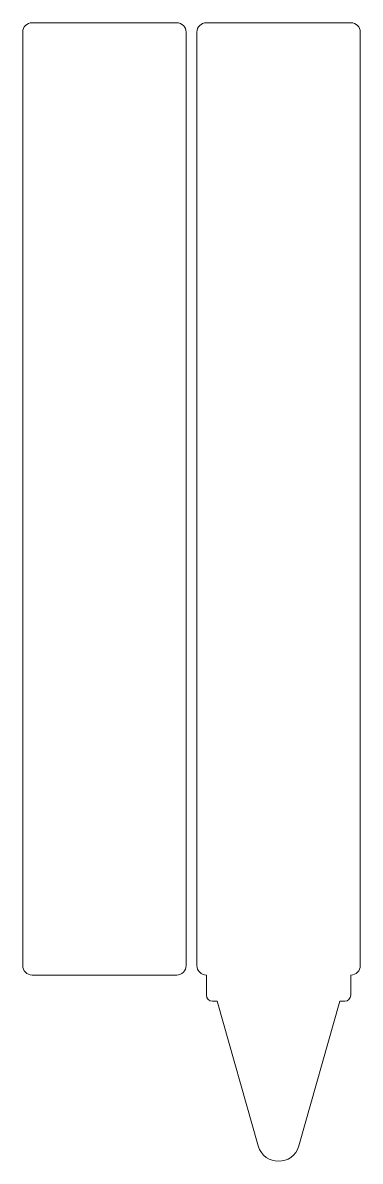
# Model space of a CAD drawing. Header units: inches. Extents: x 1.13 to 2.28, y -3.93 to -0.07.
import ezdxf

# ---------------------------------------------------------------- set-up
doc = ezdxf.new("R2010")
doc.units = ezdxf.units.IN
doc.header["$MEASUREMENT"] = 0
doc.layers.add('Crayon', color=7, linetype='Continuous', lineweight=0)

msp = doc.modelspace()

# ---------------------------------------------------------------- linework, layer by layer
at = {"layer": 'Crayon', "color": 18, "lineweight": 18, "true_color": 0x000000}
msp.add_open_spline([(1.1651, -0.0746), (1.1476, -0.0746), (1.1334, -0.0888), (1.1334, -0.1062), (1.1334, -0.1062), (1.1334, -3.2639), (1.1334, -3.2639), (1.1334, -3.2814), (1.1476, -3.2956), (1.1651, -3.2956), (1.1651, -3.2956), (1.655, -3.2956), (1.655, -3.2956), (1.6725, -3.2956), (1.6866, -3.2814), (1.6866, -3.2639), (1.6866, -3.2639), (1.6866, -0.1062), (1.6866, -0.1062), (1.6866, -0.0888), (1.6725, -0.0746), (1.655, -0.0746), (1.655, -0.0746), (1.1651, -0.0746), (1.1651, -0.0746)], degree=3, knots=[0, 0, 0, 0, 1, 1, 1, 2, 2, 2, 3, 3, 3, 4, 4, 4, 5, 5, 5, 6, 6, 6, 7, 7, 7, 8, 8, 8, 8], dxfattribs=at)
at = {"layer": 'Crayon', "color": 5, "lineweight": 18, "true_color": 0x0000ff}
msp.add_open_spline([(1.755, -0.0746), (1.7376, -0.0746), (1.7234, -0.0888), (1.7234, -0.1062), (1.7234, -0.1062), (1.7234, -3.2639), (1.7234, -3.2639), (1.7234, -3.2814), (1.7376, -3.2956), (1.755, -3.2956), (1.755, -3.2956), (1.7557, -3.2956), (1.7557, -3.2956), (1.7557, -3.2956), (1.7557, -3.3642), (1.7557, -3.3642), (1.7557, -3.3752), (1.7647, -3.3842), (1.7757, -3.3842), (1.7757, -3.3842), (1.7924, -3.3842), (1.7924, -3.3842), (1.7924, -3.3842), (1.931, -3.8733), (1.931, -3.8733), (1.9408, -3.908), (1.9704, -3.9254), (2, -3.9254), (2.0296, -3.9254), (2.0591, -3.908), (2.069, -3.8733), (2.069, -3.8733), (2.2076, -3.3842), (2.2076, -3.3842), (2.2076, -3.3842), (2.2242, -3.3842), (2.2242, -3.3842), (2.2353, -3.3842), (2.2442, -3.3752), (2.2442, -3.3642), (2.2442, -3.3642), (2.2442, -3.2956), (2.2442, -3.2956), (2.2442, -3.2956), (2.2449, -3.2956), (2.2449, -3.2956), (2.2624, -3.2956), (2.2766, -3.2814), (2.2766, -3.2639), (2.2766, -3.2639), (2.2766, -0.1062), (2.2766, -0.1062), (2.2766, -0.0888), (2.2624, -0.0746), (2.2449, -0.0746), (2.2449, -0.0746), (1.755, -0.0746), (1.755, -0.0746)], degree=3, knots=[0, 0, 0, 0, 1, 1, 1, 2, 2, 2, 3, 3, 3, 4, 4, 4, 5, 5, 5, 6, 6, 6, 7, 7, 7, 8, 8, 8, 9, 9, 9, 10, 10, 10, 11, 11, 11, 12, 12, 12, 13, 13, 13, 14, 14, 14, 15, 15, 15, 16, 16, 16, 17, 17, 17, 18, 18, 18, 19, 19, 19, 19], dxfattribs=at)

doc.saveas('drawing.dxf')
